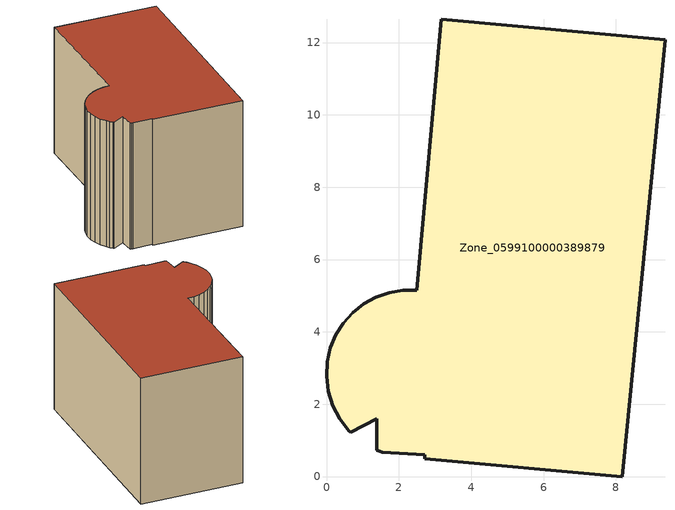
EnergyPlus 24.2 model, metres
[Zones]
Zone_0599100000389879
 floor ground (C_G): 1.55,0.67 1.47,0.7 1.39,0.73 1.39,1.6 0.67,1.23 0.62,1.27 0.48,1.43 0.36,1.6 0.17,1.96 0.05,2.36 0,2.77 0.02,3.18 0.11,3.56 0.26,3.91 0.46,4.24 0.72,4.53 1.02,4.77 1.36,4.96 1.73,5.09 2.11,5.15 2.5,5.15 3.17,12.64 9.36,12.08 8.18,0 2.72,0.49 2.72,0.6 z0
 wall outside (C_F): 9.36,12.08 3.17,12.64 2.5,5.15 2.11,5.15 1.73,5.09 1.36,4.96 1.02,4.77 0.72,4.53 0.46,4.24 0.26,3.91 0.11,3.56 0.02,3.18 0,2.77 0.05,2.36 0.17,1.96 0.36,1.6 0.48,1.43 0.62,1.27 0.67,1.23 1.39,1.6 1.39,0.73 1.47,0.7 1.55,0.67 2.72,0.6 2.72,0.49 8.18,0 9.36,12.08 z0:8
 roof outside (C_R): 1.47,0.7 1.55,0.67 2.72,0.6 2.72,0.49 8.18,0 9.36,12.08 3.17,12.64 2.5,5.15 2.11,5.15 1.73,5.09 1.36,4.96 1.02,4.77 0.72,4.53 0.46,4.24 0.26,3.91 0.11,3.56 0.02,3.18 0,2.77 0.05,2.36 0.17,1.96 0.36,1.6 0.48,1.43 0.62,1.27 0.67,1.23 1.39,1.6 1.39,0.73 z8
[BUILDING]
Pand.0599100000389879: North Axis=0; Terrain=City; Loads Convergence Tolerance Value=0.04; Temperature Convergence Tolerance Value=0.4; Solar Distribution=FullExterior; Maximum Number of Warmup Days=25; Minimum Number of Warmup Days=1
[Site:Location]
Rotterdam.The.Hague.AP_ZH_NLD Design_Conditions: Latitude=51.96; Longitude=4.45; Time Zone=1; Elevation=-4.5
[SITE:GROUNDTEMPERATURE:BUILDINGSURFACE]
18, 18, 18, 18, 18, 18, 18, 18, 18, 18, 18, 18
[MATERIAL] Thermal Absorptance=0.9; Solar Absorptance=0.7; Visible Absorptance=0.7
Name | Roughness | Thickness | Conductivity | Density | Specific Heat
G.TC.1992-2005 | MediumSmooth | 0.15 | 0.06 | 540 | 1210
F.TC.1992-2005 | Rough | 0.3 | 0.12 | 1920 | 840
R.TC.1992-2005 | MediumRough | 0.2 | 0.08 | 1500 | 1000
[CONSTRUCTION]
C_G: G.TC.1992-2005
C_F: F.TC.1992-2005
C_R: R.TC.1992-2005
[ZONE]
Zone_0599100000389879: Type=1; Multiplier=1; Ceiling Height=Autocalculate; Volume=Autocalculate; Floor Area=autocalculate; Part of Total Floor Area=Yes
[ZONEINFILTRATION:DESIGNFLOWRATE]
Infil_Zone_0599100000389879: Zone or ZoneList or Space or SpaceList=Zone_0599100000389879; Schedule=AlwaysOn; Design Flow Rate Calculation Method=Flow/Area; Flow Rate per Floor Area=0.0015; Constant Term Coefficient=1; Temperature Term Coefficient=0; Velocity Term Coefficient=0; Velocity Squared Term Coefficient=0
[HVACTEMPLATE:ZONE:IDEALLOADSAIRSYSTEM]
Zone_0599100000389879: Maximum Heating Supply Air Temperature=50; Minimum Cooling Supply Air Temperature=13; Maximum Heating Supply Air Humidity Ratio=0.0156; Minimum Cooling Supply Air Humidity Ratio=0.0077; Heating Limit=NoLimit; Cooling Limit=NoLimit; Dehumidification Control Type=ConstantSensibleHeatRatio; Cooling Sensible Heat Ratio=0.7; Dehumidification Setpoint=60; Humidification Control Type=None; Humidification Setpoint=30; Outdoor Air Method=None; Outdoor Air Flow Rate per Person=0.00944; Outdoor Air Flow Rate per Zone Floor Area=0; Outdoor Air Flow Rate per Zone=0; Demand Controlled Ventilation Type=None; Outdoor Air Economizer Type=NoEconomizer; Heat Recovery Type=None; Sensible Heat Recovery Effectiveness=0.7; Latent Heat Recovery Effectiveness=0.65
[ZONECONTROL:THERMOSTAT]
ThermostatControl_Zone_0599100000389879: Zone or ZoneList=Zone_0599100000389879; Control Type Schedule=DualSetpointControlType; Control 1=Thermostat_Zone_0599100000389879; Temperature Difference Between Cutout And Setpoint=0
[THERMOSTATSETPOINT:DUALSETPOINT]
Thermostat_Zone_0599100000389879: Heating Setpoint Temperature Schedule=HeatingSetpoint_Zone_0599100000389879; Cooling Setpoint Temperature Schedule=CoolingSetpoint_Zone_0599100000389879
[SCHEDULE:COMPACT]
HeatingSetpoint_Zone_0599100000389879: Through: 12/31, For: AllDays, Until: 24:00, 21
CoolingSetpoint_Zone_0599100000389879: Through: 12/31, For: AllDays, Until: 24:00, 24
DualSetpointControlType: Through: 12/31, For: AllDays, Until: 24:00, 4
AlwaysOn: Through: 12/31, For: AllDays, Until: 24:00, 1
